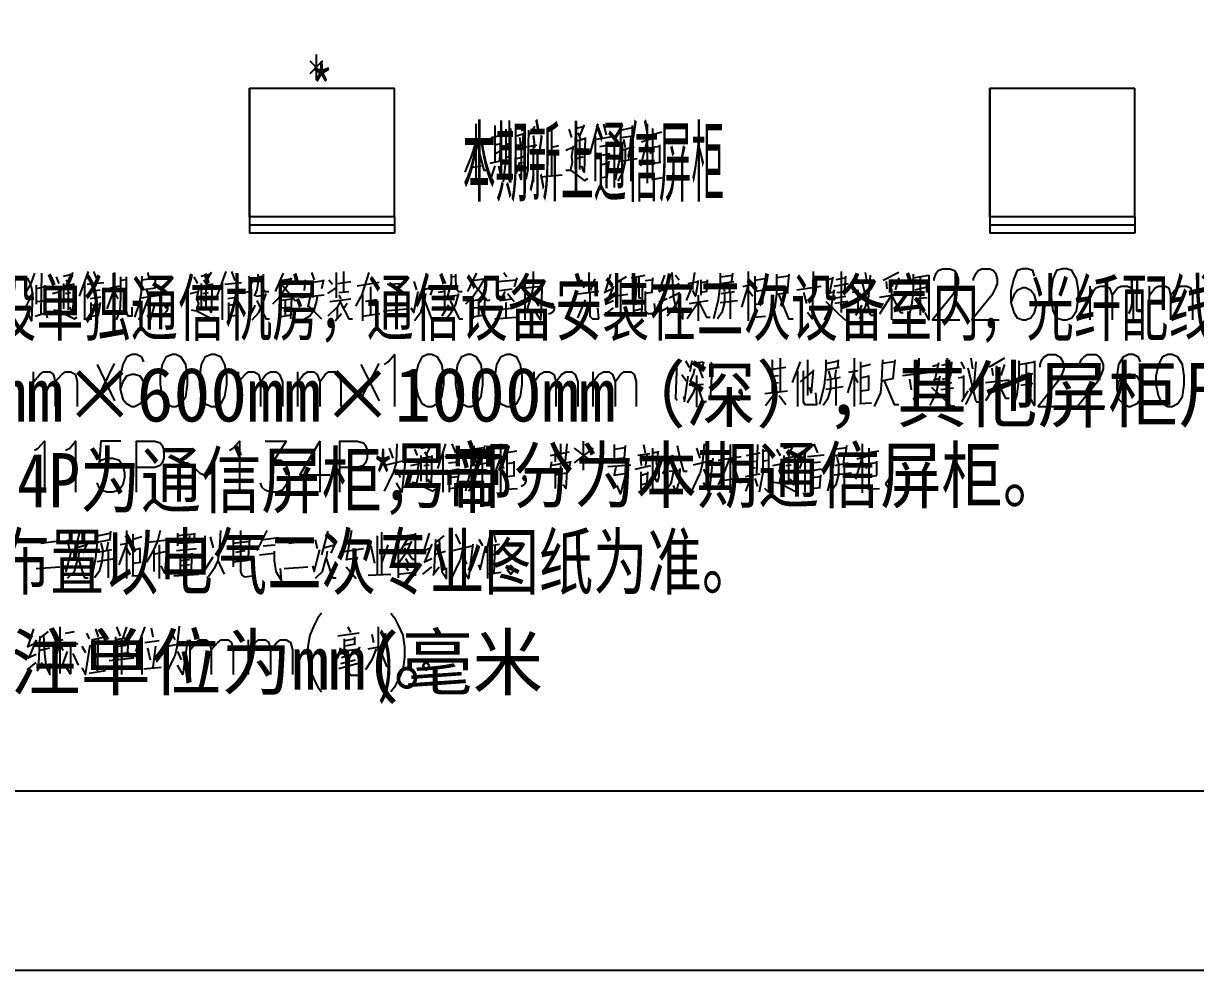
# Model space of a CAD drawing. Header units: metres. Extents: x 17 to 1264, y 17 to 859.
# Drawn here: x 161.3 to 346.4, y 16.9 to 166.5 of the extents above; entities that cross this region are included whole.
import ezdxf

# ---------------------------------------------------------------- set-up
doc = ezdxf.new("R2010")
doc.units = ezdxf.units.M
for name, color, linetype in [('LINES', 7, 'Continuous'), ('POLYLINES', 4, 'Continuous'), ('RECTS', 7, 'Continuous'), ('TEXTS', 3, 'Continuous')]:
    doc.layers.add(name, color=color, linetype=linetype)

msp = doc.modelspace()

# ---------------------------------------------------------------- linework, layer by layer
at = {"layer": 'LINES'}
for p, q in [((207.5, 161.57), (207.5, 157.54)), ((206.49, 160.56), (208.51, 158.54)), ((208.51, 160.56), (206.49, 158.54)), ((196.99, 156.24), (196.99, 133.34)), ((196.99, 135.94), (196.99, 156.24)), ((196.99, 156.24), (219.88, 156.24)), ((219.88, 135.94), (219.88, 156.24)), ((313.91, 156.24), (313.91, 133.34)), ((313.91, 135.94), (313.91, 156.24)), ((313.91, 156.24), (336.81, 156.24)), ((336.81, 135.94), (336.81, 156.24)), ((232.7, 150.62), (232.7, 141.26)), ((235.72, 150.34), (235.72, 144.72)), ((236.73, 150.62), (236.44, 144.72)), ((239.75, 150.48), (240.04, 149.47)), ((242.06, 150.19), (241.05, 148.75)), ((244.65, 150.34), (244.65, 142.42)), ((248.39, 149.9), (249.69, 150.19)), ((249.83, 150.48), (249.11, 148.75)), ((251.99, 150.62), (250.7, 145.87)), ((252.86, 150.62), (253.29, 148.9)), ((255.59, 149.62), (257.47, 150.05)), ((257.47, 148.75), (257.47, 150.34)), ((259.77, 150.62), (259.77, 141.26)), ((231.11, 147.6), (234.28, 148.18)), ((235.15, 148.46), (237.02, 148.9)), ((237.45, 149.76), (237.45, 145.15)), ((237.45, 149.33), (238.17, 149.47)), ((239.18, 148.75), (240.62, 149.18)), ((239.61, 148.46), (239.75, 147.31)), ((240.19, 148.9), (240.04, 147.02)), ((247.39, 149.76), (247.82, 148.46)), ((248.39, 148.46), (248.39, 143.57)), ((248.39, 147.89), (249.98, 148.32)), ((248.83, 149.18), (249.26, 148.18)), ((251.56, 148.75), (251.56, 141.55)), ((251.85, 148.18), (254.3, 148.61)), ((255.59, 148.46), (257.61, 148.75)), ((256.03, 148.18), (256.31, 146.88)), ((257.18, 148.46), (257.03, 146.74)), ((260.35, 148.18), (258.91, 147.74)), ((260.63, 149.9), (260.63, 141.84)), ((262.07, 149.33), (260.63, 148.9)), ((235.72, 147.31), (236.44, 147.46)), ((235.72, 145.87), (236.44, 146.3)), ((237.45, 147.31), (238.17, 147.6)), ((239.03, 146.59), (240.76, 147.02)), ((241.05, 147.02), (242.35, 147.31)), ((241.77, 147.02), (241.77, 141.41)), ((245.8, 147.17), (244.65, 146.88)), ((246.95, 146.45), (247.96, 146.88)), ((248.68, 146.59), (249.55, 146.74)), ((249.11, 148.03), (249.11, 143.42)), ((252.28, 147.02), (253.72, 147.31)), ((255.74, 146.45), (257.75, 147.02)), ((257.18, 146.74), (257.18, 141.55)), ((258.76, 144), (259.77, 147.89)), ((259.77, 147.17), (260.35, 145.87)), ((261.79, 147.02), (260.63, 146.88)), ((261.79, 144.58), (261.79, 147.31)), ((235, 144.43), (237.02, 144.86)), ((237.45, 145.15), (237.02, 141.41)), ((237.45, 145.3), (238.17, 145.58)), ((239.61, 144.58), (239.03, 142.7)), ((239.18, 145.15), (240.62, 145.58)), ((240.19, 144.58), (240.76, 143.42)), ((248.68, 145.15), (249.69, 145.44)), ((253.87, 145.87), (252.28, 145.58)), ((252.43, 144.72), (252.43, 141.55)), ((252.43, 144.14), (253.58, 144.43)), ((253.72, 144.72), (253.43, 142.27)), ((255.59, 144.72), (258.19, 145.15)), ((260.63, 144.43), (261.93, 144.58)), ((231.98, 143.71), (233.56, 144)), ((235.72, 144), (235, 141.7)), ((236.3, 144), (236.59, 142.56)), ((242.92, 142.27), (246.38, 142.56)), ((249.98, 141.7), (250.41, 141.98)), ((252.43, 142.13), (253.58, 142.27)), ((260.49, 141.84), (262.22, 142.13)), ((219.88, 135.94), (196.99, 135.94)), ((219.88, 135.94), (219.88, 133.34)), ((336.81, 135.94), (313.91, 135.94)), ((336.81, 135.94), (336.81, 133.34)), ((196.99, 134.64), (219.88, 134.64)), ((219.88, 133.34), (196.99, 133.34)), ((313.91, 134.64), (336.81, 134.64)), ((336.81, 133.34), (313.91, 133.34)), ((163, 127.01), (162.43, 125.42)), ((164.15, 127.01), (164.01, 120.67)), ((166.46, 126.43), (166.89, 125.42)), ((167.61, 126.58), (168.91, 126.86)), ((168.04, 126), (168.47, 125.28)), ((169.05, 127.15), (168.33, 125.71)), ((171.5, 127.3), (170.06, 123.41)), ((172.36, 127.3), (172.94, 125.86)), ((175.67, 119.81), (175.67, 127.15)), ((177.55, 126), (176.68, 125.86)), ((179.99, 126), (182.15, 126.29)), ((180.86, 127.15), (181.15, 126.14)), ((182.15, 126.43), (182.01, 124.7)), ((188.2, 126.43), (188.78, 125.42)), ((189.35, 126.58), (190.65, 126.86)), ((189.79, 126), (190.22, 125.28)), ((190.94, 127.15), (190.07, 125.71)), ((193.24, 127.3), (191.8, 123.41)), ((194.11, 127.3), (194.68, 125.86)), ((196.84, 126.58), (197.42, 125.42)), ((198.28, 126.86), (198.28, 125.28)), ((198.28, 126.43), (199.15, 126.58)), ((202.31, 127.01), (201.74, 125.71)), ((201.88, 125.86), (203.47, 126.14)), ((205.77, 126), (205.63, 124.27)), ((206.78, 127.15), (207.21, 126)), ((208.65, 126), (208.36, 124.56)), ((209.51, 126), (210.09, 125.28)), ((210.67, 127.15), (210.67, 123.12)), ((211.82, 127.3), (211.82, 124.13)), ((214.84, 123.84), (215.85, 127.15)), ((224.92, 127.01), (223.91, 123.41)), ((227.37, 126.58), (227.95, 125.42)), ((228.81, 126.86), (228.81, 125.28)), ((228.81, 126.43), (229.53, 126.58)), ((232.84, 127.01), (232.12, 125.71)), ((232.27, 125.86), (233.99, 126.14)), ((236.15, 126.29), (236.01, 124.56)), ((236.15, 125.71), (239.18, 126)), ((237.16, 127.15), (237.59, 126.43)), ((239.18, 126.29), (238.75, 124.85)), ((241.77, 127.3), (241.77, 124.85)), ((249.83, 124.7), (249.4, 126)), ((250.55, 127.15), (250.55, 123.98)), ((250.84, 124.27), (251.56, 126.14)), ((254.01, 126.86), (253.15, 124.13)), ((256.46, 126.43), (254.73, 125.42)), ((255.59, 126), (255.59, 119.66)), ((257.32, 126.29), (259.48, 126.72)), ((258.47, 126.43), (258.47, 123.12)), ((259.48, 125.86), (260.49, 126)), ((260.63, 126.29), (260.49, 123.98)), ((262.51, 126.72), (261.64, 124.13)), ((264.23, 126.72), (264.81, 126)), ((267.26, 127.15), (266.97, 125.42)), ((268.27, 126), (268.27, 123.55)), ((269.27, 126), (269.13, 124.13)), ((271.29, 126.43), (273.31, 126.72)), ((273.16, 125.71), (273.31, 127.01)), ((275.75, 127.3), (275.75, 119.52)), ((276.76, 126.58), (276.76, 120.1)), ((278.35, 126.14), (276.76, 125.86)), ((282.09, 126.58), (280.22, 126.29)), ((281.95, 123.98), (282.23, 126.86)), ((288.14, 126), (289.15, 126.29)), ((288.57, 123.84), (289.15, 126.43)), ((291.16, 126.29), (289.58, 126)), ((290.44, 127.3), (290.44, 120.82)), ((291.02, 124.27), (291.16, 126.58)), ((292.6, 126.72), (293.18, 125.42)), ((294.19, 127.15), (294.47, 125.57)), ((299.51, 127.15), (297.07, 125.86)), ((298.22, 126), (298.51, 124.85)), ((299.51, 126.29), (298.94, 124.42)), ((301.82, 126.29), (304.27, 126.72)), ((302.97, 120.38), (302.97, 126.29)), ((162.43, 125.42), (161.56, 123.84)), ((163.29, 125.14), (163.29, 122.11)), ((164.73, 124.85), (163.29, 124.56)), ((164.59, 122.69), (164.73, 125.14)), ((165.88, 123.84), (167.03, 124.13)), ((167.61, 125.42), (167.61, 121.39)), ((167.61, 124.99), (169.19, 125.28)), ((168.33, 125.14), (168.33, 121.25)), ((170.92, 125.71), (170.92, 119.66)), ((171.35, 125.28), (173.95, 125.57)), ((171.79, 124.13), (173.37, 124.42)), ((174.52, 121.39), (175.67, 124.56)), ((176.39, 124.99), (174.67, 124.56)), ((176.25, 122.98), (175.67, 124.13)), ((179.85, 124.42), (182.15, 124.7)), ((180.71, 124.42), (181, 123.41)), ((187.63, 123.84), (188.92, 124.13)), ((189.35, 125.42), (189.35, 121.39)), ((189.35, 124.99), (191.08, 125.28)), ((190.07, 125.14), (190.07, 121.25)), ((192.67, 125.71), (192.67, 119.66)), ((193.1, 125.28), (195.69, 125.57)), ((193.67, 124.13), (195.11, 124.42)), ((197.27, 124.13), (196.27, 123.98)), ((197.27, 120.96), (197.27, 124.56)), ((201.74, 125.71), (201.02, 124.13)), ((205.77, 125.42), (208.65, 125.86)), ((206.92, 125.14), (206.2, 121.68)), ((209.37, 123.84), (210.67, 124.7)), ((210.95, 125.42), (212.97, 125.71)), ((211.1, 123.98), (212.68, 124.13)), ((217.43, 125.57), (213.98, 124.99)), ((216.14, 120.38), (216.14, 124.85)), ((218.73, 125.28), (221.18, 125.42)), ((222.91, 125.71), (223.34, 124.42)), ((224.35, 124.42), (225.93, 124.85)), ((226.07, 125.14), (225.5, 123.55)), ((227.8, 124.13), (226.79, 123.98)), ((227.8, 120.96), (227.8, 124.56)), ((232.12, 125.71), (231.4, 124.13)), ((236.44, 124.27), (238.46, 124.56)), ((237.31, 124.13), (236.59, 122.69)), ((240.47, 125.42), (240.47, 119.66)), ((240.47, 124.7), (243.21, 124.99)), ((252.14, 124.13), (248.83, 123.7)), ((253, 123.98), (254.15, 124.56)), ((254.44, 124.99), (253.29, 122.26)), ((257.61, 125.42), (257.61, 120.53)), ((257.61, 124.99), (258.91, 125.28)), ((259.05, 125.42), (258.91, 120.38)), ((261.64, 124.13), (262.65, 124.56)), ((262.94, 125.28), (261.79, 122.4)), ((263.23, 124.56), (264.81, 125.42)), ((266.25, 125.42), (267.83, 125.71)), ((268.27, 125.57), (269.27, 125.71)), ((269.27, 124.13), (268.27, 123.98)), ((271.29, 125.42), (273.45, 125.71)), ((271.43, 123.84), (273.59, 124.13)), ((271.72, 125.28), (272.01, 124.13)), ((272.87, 125.42), (272.73, 123.98)), ((274.75, 121.68), (275.75, 124.99)), ((276.47, 125.28), (274.89, 124.85)), ((275.75, 124.42), (276.47, 123.41)), ((278.06, 124.27), (276.76, 124.13)), ((278.06, 122.26), (278.06, 124.56)), ((283.39, 124.42), (287.27, 124.99)), ((288.28, 123.84), (289.29, 124.13)), ((289.29, 124.99), (291.59, 125.42)), ((289.72, 123.98), (291.16, 124.13)), ((293.03, 124.13), (292.17, 123.98)), ((293.03, 124.42), (293.03, 120.82)), ((295.05, 120.38), (293.75, 125.71)), ((297.5, 125.71), (297.64, 124.56)), ((298.36, 124.56), (298.36, 119.66)), ((302.11, 124.42), (303.98, 124.85)), ((329.75, 119.66), (329.75, 124.99)), ((339.11, 119.66), (339.11, 124.99)), ((163.43, 122.54), (164.73, 122.69)), ((167.9, 123.84), (168.76, 123.98)), ((167.9, 122.69), (168.91, 122.98)), ((173.51, 123.26), (171.79, 122.98)), ((171.93, 122.4), (171.93, 119.66)), ((173.37, 122.4), (173.08, 120.38)), ((179.85, 123.12), (182.73, 123.55)), ((189.64, 123.84), (190.51, 123.98)), ((189.64, 122.69), (190.65, 122.98)), ((195.26, 123.26), (193.53, 122.98)), ((193.67, 122.4), (193.67, 119.66)), ((195.11, 122.4), (194.97, 120.38)), ((197.99, 123.41), (199.43, 123.55)), ((199.58, 123.84), (198.86, 121.82)), ((201.74, 123.12), (201.74, 119.81)), ((201.74, 122.69), (203.61, 122.98)), ((202.6, 122.83), (202.6, 120.38)), ((203.61, 123.12), (203.47, 119.81)), ((208.79, 123.55), (205.05, 123.12)), ((209.66, 122.54), (212.97, 122.98)), ((211.1, 123.55), (211.39, 122.98)), ((212.39, 122.26), (211.82, 121.39)), ((214.84, 123.84), (213.69, 121.82)), ((214.84, 123.7), (214.84, 119.52)), ((217.15, 122.83), (215.27, 122.54)), ((224.06, 120.82), (224.63, 122.83)), ((224.78, 123.84), (224.63, 122.83)), ((224.63, 122.69), (225.79, 119.66)), ((228.52, 123.41), (229.82, 123.55)), ((229.96, 123.84), (229.39, 121.82)), ((232.27, 123.12), (232.27, 119.81)), ((232.27, 122.69), (233.99, 122.98)), ((233.13, 122.83), (233.13, 120.38)), ((234.14, 123.12), (233.99, 119.81)), ((236.44, 122.69), (238.46, 122.98)), ((237.45, 122.4), (237.45, 119.95)), ((237.74, 123.84), (238.75, 122.54)), ((241.63, 123.55), (242.63, 121.82)), ((248.83, 119.95), (250.05, 122.83)), ((253.15, 122.11), (254.44, 122.69)), ((254.44, 123.41), (256.75, 123.7)), ((257.9, 122.11), (258.47, 122.26)), ((258.47, 123.12), (258.76, 123.12)), ((260.63, 123.98), (259.48, 123.84)), ((262.94, 122.98), (261.64, 122.4)), ((263.23, 123.12), (264.95, 123.98)), ((267.83, 122.4), (266.11, 119.81)), ((266.39, 122.26), (269.42, 122.69)), ((267.83, 123.55), (267.83, 119.52)), ((271.29, 122.4), (274.03, 122.69)), ((272.87, 123.98), (272.87, 119.81)), ((276.76, 122.11), (278.06, 122.26)), ((280.22, 123.7), (282.09, 123.98)), ((284.97, 122.26), (284.54, 123.98)), ((287.99, 122.54), (291.02, 119.66)), ((291.45, 122.54), (289.43, 122.26)), ((289.58, 123.12), (291.16, 123.41)), ((296.49, 123.26), (300.23, 123.84)), ((298.36, 123.55), (296.49, 120.53)), ((303.98, 123.12), (302.11, 122.98)), ((163.15, 120.24), (164.87, 120.82)), ((164.73, 121.68), (165.02, 119.95)), ((171.93, 121.97), (173.23, 122.11)), ((171.93, 120.24), (173.23, 120.38)), ((183.88, 121.97), (183.74, 121.97)), ((183.88, 121.97), (183.88, 122.11)), ((183.88, 121.97), (183.88, 121.68)), ((193.67, 121.97), (194.97, 122.11)), ((193.67, 120.24), (194.97, 120.38)), ((197.85, 121.97), (196.99, 120.24)), ((203.47, 120.38), (201.74, 120.1)), ((202.03, 121.54), (203.32, 121.68)), ((206.2, 121.97), (208.36, 119.81)), ((210.52, 119.52), (211.53, 120.67)), ((210.81, 121.68), (210.81, 119.81)), ((214.84, 120.24), (217.58, 120.67)), ((218.15, 121.1), (221.9, 121.39)), ((224.06, 120.82), (223.05, 119.52)), ((228.38, 121.97), (227.37, 120.24)), ((233.99, 120.38), (232.27, 120.1)), ((232.41, 121.54), (233.71, 121.68)), ((236.3, 121.25), (238.6, 121.54)), ((244.79, 121.97), (244.65, 121.97)), ((244.79, 121.97), (244.79, 122.11)), ((244.79, 121.97), (244.79, 121.68)), ((252.14, 119.81), (251.99, 121.54)), ((253, 120.38), (254.44, 121.54)), ((257.61, 121.1), (258.76, 121.39)), ((261.64, 120.82), (263.08, 121.68)), ((292.75, 120.38), (293.75, 121.97)), ((294.33, 121.97), (293.32, 119.81)), ((295.05, 120.38), (295.91, 120.38)), ((169.34, 119.81), (169.77, 120.1)), ((191.08, 119.81), (191.51, 120.1)), ((225.79, 119.66), (226.22, 119.66)), ((235.72, 119.81), (239.03, 120.1)), ((276.62, 120.1), (278.49, 120.24)), ((291.02, 119.66), (291.59, 119.81)), ((265.82, 113.18), (266.39, 112.18)), ((266.83, 113.18), (266.54, 111.46)), ((266.68, 112.75), (268.55, 113.04)), ((268.7, 113.04), (268.41, 111.74)), ((279.5, 113.33), (279.5, 108.14)), ((280.79, 113.62), (280.79, 108.43)), ((283.96, 113.04), (282.67, 109.73)), ((285.11, 113.33), (285.11, 107.71)), ((287.99, 112.75), (290.01, 113.18)), ((289.87, 112.18), (290.01, 113.33)), ((292.46, 113.62), (292.46, 105.98)), ((293.47, 113.04), (293.47, 106.42)), ((298.79, 113.04), (296.92, 112.75)), ((298.65, 110.45), (298.94, 113.33)), ((307.15, 113.62), (307.15, 107.28)), ((307.72, 110.74), (307.87, 113.04)), ((309.31, 113.04), (309.88, 111.89)), ((310.89, 113.62), (311.18, 111.89)), ((316.22, 113.62), (313.77, 112.18)), ((318.52, 112.61), (320.97, 113.04)), ((162.86, 105.98), (162.86, 111.46)), ((172.94, 107.14), (175.67, 112.75)), ((172.94, 112.61), (175.67, 106.85)), ((195.26, 105.98), (195.26, 111.46)), ((204.62, 105.98), (204.62, 111.46)), ((214.55, 107.14), (217.43, 112.75)), ((214.55, 112.61), (217.43, 106.85)), ((241.91, 105.98), (241.91, 111.46)), ((251.27, 105.98), (251.27, 111.46)), ((267.98, 111.89), (268.55, 110.45)), ((278.78, 111.74), (281.66, 112.18)), ((283.53, 111.6), (283.53, 105.98)), ((285.83, 111.46), (283.96, 109.87)), ((287.99, 111.74), (290.15, 112.18)), ((288.43, 111.6), (288.71, 110.45)), ((289.58, 111.74), (289.43, 110.45)), ((291.45, 108.14), (292.46, 111.31)), ((293.03, 111.6), (291.59, 111.31)), ((295.05, 112.61), (293.47, 112.18)), ((300.09, 110.88), (303.98, 111.31)), ((304.84, 112.32), (305.85, 112.61)), ((305.27, 110.3), (305.85, 112.9)), ((305.99, 111.46), (308.3, 111.74)), ((307.72, 112.75), (306.28, 112.46)), ((311.75, 106.7), (310.46, 112.03)), ((314.2, 112.03), (314.35, 110.88)), ((314.92, 112.46), (315.21, 111.17)), ((316.22, 112.61), (315.64, 110.88)), ((318.81, 110.88), (320.68, 111.17)), ((319.67, 106.7), (319.67, 112.75)), ((265.24, 111.02), (265.96, 110.02)), ((265.67, 106.7), (266.25, 110.74)), ((268.7, 109.44), (266.39, 109.3)), ((267.55, 110.88), (267.55, 105.84)), ((267.69, 109.3), (268.55, 106.7)), ((279.5, 110.74), (280.51, 110.88)), ((279.5, 109.58), (280.51, 109.73)), ((288.14, 110.16), (290.3, 110.59)), ((289.58, 110.45), (289.58, 106.13)), ((292.46, 110.74), (293.03, 109.73)), ((294.76, 110.74), (293.47, 110.45)), ((294.76, 108.58), (294.76, 110.88)), ((296.78, 110.02), (298.79, 110.45)), ((301.53, 108.58), (301.24, 110.3)), ((304.99, 110.16), (305.99, 110.45)), ((306.28, 109.44), (307.87, 109.73)), ((306.43, 110.3), (307.72, 110.59)), ((309.74, 110.59), (308.87, 110.45)), ((309.74, 110.88), (309.74, 107.28)), ((313.19, 109.73), (316.94, 110.16)), ((315.07, 109.87), (313.19, 106.85)), ((315.07, 110.88), (315.07, 106.13)), ((320.68, 109.58), (318.81, 109.3)), ((265.53, 107.57), (265.67, 106.99)), ((274.46, 108.29), (274.46, 108.43)), ((274.46, 108.29), (274.46, 108.14)), ((274.6, 108.29), (274.46, 108.29)), ((278.35, 108), (281.95, 108.43)), ((278.49, 106.13), (279.79, 107.86)), ((280.65, 107.71), (281.66, 106.27)), ((287.99, 108.72), (290.73, 109.15)), ((293.47, 108.43), (294.76, 108.58)), ((304.7, 109.01), (307.72, 106.13)), ((308.15, 108.86), (306.14, 108.58)), ((309.45, 106.7), (310.46, 108.43)), ((311.03, 108.29), (310.03, 106.27)), ((269.13, 106.7), (268.55, 106.7)), ((293.32, 106.42), (295.19, 106.56)), ((307.72, 105.98), (308.3, 106.13)), ((311.75, 106.7), (312.62, 106.7)), ((208.07, 100.51), (208.07, 92.45)), ((220.17, 97.2), (220.31, 100.08)), ((227.95, 100.08), (226.65, 96.19)), ((228.95, 100.08), (229.53, 98.64)), ((236.59, 100.08), (236.59, 92.3)), ((246.09, 100.08), (246.09, 97.2)), ((247.1, 100.08), (246.81, 97.34)), ((249.69, 100.51), (249.69, 95.9)), ((268.55, 97.2), (268.84, 100.08)), ((285.26, 100.08), (283.82, 96.19)), ((286.12, 100.08), (286.7, 98.64)), ((293.75, 100.08), (293.75, 92.3)), ((219.02, 99.36), (219.59, 97.78)), ((223.05, 99.22), (223.48, 98.21)), ((224.06, 99.36), (225.5, 99.65)), ((224.06, 98.21), (224.06, 94.18)), ((224.63, 98.78), (225.07, 98.06)), ((225.64, 99.94), (224.92, 98.5)), ((227.51, 98.5), (227.51, 92.45)), ((227.8, 98.06), (230.54, 98.35)), ((232.12, 99.22), (233.99, 99.5)), ((232.12, 98.21), (234.14, 98.5)), ((233.71, 98.21), (233.56, 96.77)), ((233.99, 98.5), (234.14, 99.79)), ((237.59, 99.36), (237.59, 92.88)), ((239.18, 98.93), (237.59, 98.64)), ((244.51, 98.21), (247.53, 98.78)), ((245.23, 99.79), (245.23, 97.2)), ((248.25, 99.36), (251.27, 97.06)), ((251.27, 99.36), (248.25, 97.06)), ((254.59, 99.94), (254.59, 97.2)), ((254.59, 99.22), (256.31, 99.5)), ((256.31, 99.79), (256.17, 97.78)), ((260.2, 98.5), (258.33, 98.21)), ((259.19, 99.94), (259.48, 98.64)), ((259.77, 98.5), (259.48, 96.34)), ((260.63, 99.36), (260.63, 92.45)), ((260.63, 98.64), (261.5, 98.78)), ((261.5, 98.93), (261.21, 97.06)), ((264.52, 99.79), (264.95, 97.78)), ((267.55, 99.36), (268.12, 97.78)), ((272.87, 99.94), (272.87, 92.3)), ((275.47, 98.21), (277.63, 98.64)), ((276.04, 99.79), (276.04, 95.18)), ((277.19, 99.94), (277.05, 95.18)), ((278.06, 99.22), (278.06, 95.47)), ((278.06, 98.93), (278.92, 99.07)), ((280.22, 99.22), (280.79, 98.21)), ((281.37, 99.36), (282.67, 99.65)), ((281.37, 98.21), (281.37, 94.18)), ((281.8, 98.78), (282.23, 98.06)), ((282.95, 99.94), (282.09, 98.5)), ((284.68, 98.5), (284.68, 92.45)), ((285.11, 98.06), (287.71, 98.35)), ((289.29, 99.22), (291.31, 99.5)), ((289.29, 98.21), (291.45, 98.5)), ((290.87, 98.21), (290.73, 96.77)), ((291.16, 98.5), (291.31, 99.79)), ((294.76, 99.36), (294.76, 92.88)), ((296.35, 98.93), (294.76, 98.64)), ((218.59, 96.77), (221.61, 97.49)), ((220.17, 97.2), (219.59, 95.33)), ((222.47, 96.62), (223.63, 96.91)), ((224.06, 97.78), (225.79, 98.06)), ((224.49, 96.62), (225.35, 96.77)), ((224.92, 97.92), (224.92, 94.03)), ((228.38, 97.06), (229.96, 97.2)), ((232.27, 96.62), (234.43, 97.06)), ((232.55, 98.06), (232.84, 96.91)), ((233.71, 96.77), (233.71, 92.59)), ((235.43, 94.46), (236.59, 97.78)), ((237.16, 98.06), (235.72, 97.63)), ((236.59, 97.2), (237.16, 96.19)), ((238.75, 97.06), (237.59, 96.91)), ((238.75, 95.04), (238.75, 97.34)), ((244.65, 97.2), (244.36, 95.47)), ((244.51, 96.62), (247.67, 97.2)), ((246.09, 96.62), (246.09, 92.16)), ((247.67, 97.34), (247.39, 96.19)), ((253.58, 96.48), (257.18, 96.77)), ((256.31, 97.78), (254.59, 97.63)), ((254.87, 96.62), (254.59, 95.18)), ((257.9, 96.05), (260.35, 96.62)), ((258.91, 96.62), (258.76, 97.78)), ((267.11, 96.77), (270.14, 97.49)), ((268.55, 97.2), (268.12, 95.33)), ((271, 97.49), (274.6, 98.06)), ((276.04, 97.2), (276.91, 97.34)), ((276.04, 96.19), (276.91, 96.34)), ((278.06, 97.34), (278.78, 97.49)), ((279.64, 96.62), (280.94, 96.91)), ((281.37, 97.78), (283.1, 98.06)), ((281.66, 96.62), (282.52, 96.77)), ((282.09, 97.92), (282.09, 94.03)), ((285.69, 97.06), (287.13, 97.2)), ((289.43, 96.62), (291.59, 97.06)), ((289.72, 98.06), (290.01, 96.91)), ((290.87, 96.77), (290.87, 92.59)), ((292.75, 94.46), (293.75, 97.78)), ((294.47, 98.06), (292.89, 97.63)), ((293.75, 97.2), (294.47, 96.19)), ((296.06, 97.06), (294.76, 96.91)), ((296.06, 95.04), (296.06, 97.34)), ((218.3, 92.59), (219.59, 95.33)), ((220.17, 96.05), (220.75, 94.75)), ((224.49, 95.47), (225.5, 95.76)), ((230.11, 96.05), (228.38, 95.76)), ((228.52, 95.18), (228.52, 92.45)), ((228.52, 94.75), (229.82, 94.9)), ((229.96, 95.18), (229.67, 93.17)), ((231.98, 95.18), (234.86, 95.47)), ((237.59, 94.9), (238.89, 95.04)), ((240.33, 94.75), (240.33, 94.9)), ((240.33, 94.75), (240.33, 94.46)), ((240.47, 94.75), (240.33, 94.75)), ((245.23, 95.9), (245.23, 93.02)), ((245.23, 95.18), (247.1, 95.47)), ((256.31, 95.33), (254.44, 95.04)), ((258.76, 95.62), (258.76, 92.88)), ((259.77, 95.33), (258.76, 95.04)), ((259.77, 93.89), (259.91, 95.62)), ((261.35, 94.03), (260.92, 94.9)), ((263.23, 95.76), (264.95, 95.9)), ((264.95, 96.19), (264.81, 93.74)), ((266.83, 92.59), (268.12, 95.33)), ((268.7, 96.05), (269.27, 94.75)), ((272.01, 94.32), (273.74, 94.61)), ((275.32, 94.9), (277.63, 95.33)), ((276.04, 94.46), (275.32, 92.59)), ((276.76, 94.61), (277.19, 93.31)), ((278.06, 95.47), (277.48, 92.45)), ((278.06, 95.62), (278.78, 95.76)), ((281.66, 95.47), (282.67, 95.76)), ((287.27, 96.05), (285.55, 95.76)), ((285.69, 95.18), (285.69, 92.45)), ((285.69, 94.75), (287.13, 94.9)), ((287.13, 95.18), (286.99, 93.17)), ((289.29, 95.18), (292.03, 95.47)), ((294.76, 94.9), (296.06, 95.04)), ((225.93, 92.59), (226.36, 92.88)), ((228.52, 93.02), (229.82, 93.17)), ((237.45, 92.88), (239.32, 93.02)), ((258.76, 93.6), (259.91, 93.89)), ((283.1, 92.59), (283.53, 92.88)), ((285.69, 93.02), (287.13, 93.17)), ((294.62, 92.88), (296.49, 93.02)), ((170.2, 86.26), (169.19, 82.51)), ((172.94, 85.54), (174.95, 85.97)), ((174.95, 84.96), (175.1, 86.26)), ((177.55, 86.4), (177.55, 78.77)), ((178.55, 85.82), (178.55, 79.2)), ((179.99, 85.39), (178.55, 84.96)), ((185.61, 85.97), (185.61, 83.95)), ((188.35, 85.82), (185.61, 85.54)), ((186.62, 85.39), (186.62, 84.53)), ((187.48, 85.54), (187.34, 84.53)), ((188.2, 84.53), (188.35, 85.97)), ((189.93, 85.54), (189.93, 80.21)), ((190.79, 85.39), (191.23, 83.66)), ((199.72, 86.4), (198.14, 83.23)), ((199.15, 84.96), (201.59, 85.25)), ((209.37, 86.26), (208.36, 82.51)), ((213.11, 86.4), (212.25, 81.65)), ((217.15, 85.54), (217.15, 79.49)), ((217.87, 79.49), (217.87, 86.11)), ((220.46, 86.11), (220.46, 78.91)), ((220.46, 85.97), (220.46, 79.34)), ((223.19, 85.68), (220.46, 85.39)), ((223.19, 79.34), (223.19, 85.97)), ((225.35, 85.97), (224.49, 83.23)), ((229.53, 85.82), (230.25, 84.24)), ((230.68, 83.52), (230.97, 86.4)), ((235.15, 86.4), (234.28, 82.8)), ((235.58, 85.82), (235.87, 84.53)), ((164.01, 84.38), (166.46, 84.67)), ((168.19, 84.96), (168.47, 83.52)), ((169.48, 83.66), (171.21, 84.1)), ((171.35, 84.38), (170.63, 82.8)), ((172.94, 84.53), (175.1, 84.96)), ((173.08, 82.94), (175.24, 83.38)), ((173.51, 84.38), (173.8, 83.23)), ((174.67, 84.53), (174.38, 83.23)), ((176.39, 80.93), (177.55, 84.1)), ((178.12, 84.38), (176.54, 84.1)), ((177.55, 83.52), (178.12, 82.51)), ((179.71, 83.52), (178.55, 83.23)), ((179.71, 81.36), (179.71, 83.66)), ((180.86, 84.53), (184.46, 84.96)), ((182.73, 84.1), (182.73, 78.77)), ((185.47, 83.23), (188.63, 83.52)), ((185.61, 84.38), (188.35, 84.53)), ((187.05, 84.1), (186.91, 82.51)), ((194.39, 85.1), (194.39, 80.64)), ((194.39, 84.38), (196.99, 84.67)), ((196.99, 84.96), (196.7, 81.65)), ((199.15, 83.95), (201.02, 84.1)), ((203.18, 84.38), (205.63, 84.67)), ((207.35, 84.96), (207.64, 83.52)), ((208.65, 83.66), (210.38, 84.1)), ((210.52, 84.38), (209.8, 82.8)), ((211.24, 82.94), (214.99, 83.52)), ((211.82, 84.38), (214.27, 84.67)), ((216.14, 83.95), (216.71, 81.22)), ((217.87, 81.22), (218.87, 84.1)), ((221.9, 84.96), (220.75, 83.09)), ((221.47, 84.1), (222.33, 84.38)), ((224.35, 83.09), (225.5, 83.66)), ((225.79, 84.24), (224.63, 81.36)), ((226.36, 84.96), (226.07, 79.49)), ((229.1, 83.23), (232.12, 83.95)), ((230.68, 83.52), (230.25, 81.65)), ((233.85, 83.95), (233.27, 84.96)), ((234.57, 84.1), (234.57, 78.77)), ((234.71, 83.95), (236.44, 84.24)), ((235.72, 84.1), (235.58, 79.49)), ((169.34, 79.92), (169.91, 82.08)), ((170.06, 83.09), (169.91, 82.08)), ((169.91, 81.94), (170.92, 78.91)), ((172.94, 81.5), (175.67, 81.94)), ((174.67, 83.23), (174.67, 78.91)), ((181.87, 83.23), (181.87, 79.92)), ((181.87, 82.66), (183.88, 83.09)), ((187.91, 82.66), (186.04, 82.37)), ((186.04, 82.66), (186.04, 79.2)), ((186.04, 81.65), (187.48, 81.79)), ((187.77, 79.49), (187.91, 82.8)), ((189.79, 79.92), (191.23, 82.22)), ((196.84, 81.65), (194.39, 81.36)), ((194.83, 82.94), (196.27, 83.23)), ((198.57, 82.51), (200.87, 82.8)), ((208.51, 79.92), (209.08, 82.08)), ((209.23, 83.09), (209.08, 82.08)), ((209.08, 81.94), (210.09, 78.91)), ((212.25, 81.79), (213.83, 82.08)), ((213.98, 82.22), (213.11, 79.49)), ((220.6, 81.36), (221.47, 82.51)), ((221.61, 81.94), (222.04, 81.22)), ((224.49, 81.36), (225.79, 81.94)), ((226.22, 82.66), (227.95, 83.09)), ((228.95, 78.91), (230.25, 81.65)), ((230.68, 82.51), (231.26, 81.07)), ((235.15, 82.51), (236.44, 82.8)), ((163.29, 80.35), (167.03, 80.64)), ((169.34, 79.92), (168.19, 78.77)), ((178.55, 81.22), (179.85, 81.36)), ((187.48, 80.93), (186.04, 80.78)), ((186.04, 80.06), (187.48, 80.21)), ((202.46, 80.35), (206.2, 80.64)), ((208.51, 79.92), (207.35, 78.77)), ((212.25, 80.64), (213.83, 78.77)), ((220.46, 79.49), (223.05, 79.78)), ((221.47, 80.93), (222.04, 80.06)), ((224.35, 79.49), (225.79, 80.64)), ((225.93, 79.34), (226.94, 80.64)), ((234.57, 79.49), (236.73, 79.78)), ((235.15, 81.07), (236.3, 81.22)), ((170.92, 78.91), (171.5, 78.91)), ((178.41, 79.2), (180.14, 79.34)), ((185.03, 79.2), (188.92, 79.49)), ((210.09, 78.91), (210.67, 78.91)), ((215.71, 79.34), (219.31, 79.49)), ((162.86, 70.85), (161.99, 68.11)), ((167.03, 71.14), (167.03, 63.79)), ((167.9, 70.13), (169.34, 70.42)), ((172.65, 70.85), (173.08, 69.55)), ((175.96, 71.14), (176.54, 69.7)), ((177.55, 71.14), (176.97, 69.41)), ((180.43, 71.14), (178.99, 67.25)), ((181.43, 70.99), (181.72, 69.55)), ((184.46, 70.56), (185.18, 69.12)), ((185.61, 68.4), (185.9, 71.28)), ((212.97, 70.27), (212.54, 71.14)), ((217.29, 71.14), (217.29, 63.65)), ((161.85, 67.97), (163, 68.54)), ((163.29, 69.12), (162.14, 66.24)), ((163.87, 69.7), (163.58, 64.37)), ((167.47, 69.12), (166.17, 68.83)), ((167.03, 68.54), (166.17, 65.95)), ((167.03, 68.54), (167.47, 67.39)), ((167.61, 68.11), (169.91, 68.54)), ((171.21, 70.13), (171.64, 69.26)), ((172.07, 69.12), (174.09, 69.55)), ((173.08, 69.26), (172.94, 64.22)), ((175.82, 69.55), (175.82, 66.67)), ((177.83, 69.41), (175.82, 69.12)), ((176.83, 63.65), (176.83, 69.26)), ((177.83, 69.55), (177.69, 67.1)), ((179.99, 69.55), (179.99, 63.65)), ((180.43, 68.69), (182.73, 68.98)), ((184.03, 68.11), (187.05, 68.69)), ((187.63, 63.65), (187.63, 69.12)), ((196.84, 63.65), (196.84, 69.12)), ((214.27, 70.13), (210.95, 69.7)), ((211.96, 68.98), (213.55, 69.26)), ((211.96, 67.68), (211.96, 69.26)), ((213.55, 69.55), (213.55, 68.4)), ((216.28, 69.98), (216.57, 68.69)), ((218.44, 70.13), (217.72, 68.11)), ((161.99, 66.24), (163.29, 66.82)), ((163.72, 67.39), (165.45, 67.82)), ((168.19, 67.25), (167.32, 64.94)), ((168.76, 63.79), (168.76, 68.4)), ((169.05, 66.96), (169.91, 65.09)), ((170.49, 68.11), (171.07, 67.1)), ((172.22, 66.38), (173.8, 66.67)), ((175.82, 66.82), (177.98, 67.1)), ((176.11, 68.11), (177.55, 68.26)), ((180.86, 67.82), (181.29, 65.95)), ((182.15, 68.11), (181.72, 64.8)), ((185.61, 68.4), (185.18, 66.53)), ((185.61, 67.25), (186.19, 65.95)), ((210.95, 66.24), (211.39, 67.82)), ((211.24, 67.25), (214.27, 67.68)), ((213.55, 66.96), (211.53, 66.24)), ((213.69, 68.4), (211.96, 68.11)), ((212.68, 63.94), (212.68, 66.67)), ((213.98, 66.82), (214.41, 67.97)), ((215.71, 67.68), (218.87, 68.26)), ((161.85, 64.37), (163.29, 65.52)), ((163.43, 64.22), (164.3, 65.52)), ((168.76, 63.65), (168.04, 64.8)), ((174.81, 65.81), (178.7, 66.24)), ((180.28, 64.51), (183.02, 64.8)), ((183.88, 63.79), (185.18, 66.53)), ((214.12, 65.38), (211.1, 64.51)), ((211.39, 65.38), (213.69, 65.95)), ((174.23, 64.22), (171.64, 63.79)), ((87.76, 45.22), (1179.14, 45.22))]:
    msp.add_line(p, q, dxfattribs=at)
at = {"layer": 'POLYLINES'}
for points in [[(255.59, 150.34), (255.59, 148.46), (255.45, 145.3), (254.73, 141.7)], [(238.17, 149.9), (238.17, 141.41), (237.74, 142.27)], [(241.05, 149.62), (240.91, 144.72), (240.91, 143.42), (240.62, 141.84)], [(249.98, 148.46), (249.83, 142.99), (249.4, 144)], [(232.7, 147.74), (231.98, 145.44), (230.97, 142.99)], [(232.84, 147.74), (233.99, 143.28), (234.57, 143.28)], [(239.9, 146.74), (239.9, 141.84), (239.61, 142.7)], [(248.11, 147.17), (247.82, 145.44), (247.96, 144.58), (247.67, 143.28)], [(256.31, 146.59), (256.31, 144.72), (255.88, 142.85), (255.16, 141.55)], [(246.95, 143.28), (247.67, 143.28), (249.98, 141.55)], [(305.13, 125.86), (305.13, 126.14), (305.42, 127.01), (305.71, 127.44), (306.43, 127.73), (307.58, 127.73), (308.3, 127.44), (308.59, 127.01), (308.87, 126.14), (308.87, 125.42), (308.59, 124.7), (308.01, 123.55), (304.84, 119.66), (309.16, 119.66)], [(311.32, 125.86), (311.32, 126.14), (311.75, 127.01), (312.04, 127.44), (312.62, 127.73), (313.91, 127.73), (314.49, 127.44), (314.78, 127.01), (315.07, 126.14), (315.07, 125.42), (314.78, 124.7), (314.2, 123.55), (311.03, 119.66), (315.35, 119.66)], [(320.97, 126.58), (320.68, 127.44), (319.82, 127.73), (319.1, 127.73), (318.23, 127.44), (317.66, 126.14), (317.23, 124.27), (317.23, 122.4), (317.66, 120.82), (318.23, 119.95), (319.1, 119.66), (319.53, 119.66), (320.39, 119.95), (320.97, 120.82), (321.26, 121.97), (321.26, 122.4), (320.97, 123.55), (320.39, 124.27), (319.53, 124.7), (319.1, 124.7), (318.23, 124.27), (317.66, 123.55), (317.23, 122.4)], [(325.43, 127.73), (324.43, 127.44), (323.85, 126.14), (323.56, 124.27), (323.56, 123.12), (323.85, 121.1), (324.43, 119.95), (325.43, 119.66), (326.01, 119.66), (326.87, 119.95), (327.59, 121.1), (327.88, 123.12), (327.88, 124.27), (327.59, 126.14), (326.87, 127.44), (326.01, 127.73), (325.43, 127.73)], [(161.85, 126.29), (162.43, 125.14), (162.71, 123.84)], [(175.96, 119.66), (176.54, 121.1), (176.68, 123.12), (176.68, 126.43)], [(178.41, 121.68), (178.41, 120.24), (177.83, 120.24), (177.55, 120.96), (177.55, 126.43)], [(179.99, 126.58), (179.85, 123.98), (179.56, 122.26), (178.84, 120.1)], [(199.15, 126.86), (199.15, 125.71), (199.15, 124.56), (199.43, 124.13), (200.01, 124.13)], [(203.61, 126.29), (202.6, 124.56), (201.59, 123.12), (200.59, 122.11)], [(229.53, 126.86), (229.53, 125.71), (229.67, 124.56), (229.96, 124.13), (230.54, 124.13)], [(234.14, 126.29), (233.13, 124.56), (232.12, 123.12), (231.11, 122.11)], [(258.04, 126.29), (258.04, 124.27), (257.9, 122.69)], [(263.66, 127.15), (263.95, 123.12), (264.38, 121.39)], [(271.29, 127.01), (271.29, 125.42), (271, 122.83), (270.28, 119.81)], [(280.22, 126.86), (280.22, 123.7), (279.93, 121.68), (278.92, 119.52)], [(285.98, 127.3), (285.83, 119.81), (285.11, 120.82)], [(294.33, 121.97), (294.76, 123.41), (295.05, 126.72)], [(301.1, 120.24), (301.53, 121.54), (301.82, 123.98), (301.82, 126.86)], [(304.27, 126.72), (304.27, 119.66), (303.69, 120.82)], [(167.18, 124.42), (166.89, 122.98), (167.03, 122.26), (166.75, 121.1)], [(169.19, 125.42), (169.05, 120.82), (168.62, 121.68)], [(188.92, 124.42), (188.63, 122.98), (188.92, 122.26), (188.63, 121.1)], [(191.08, 125.42), (190.94, 120.82), (190.36, 121.68)], [(198.28, 125.42), (198.14, 124.42), (197.71, 123.41)], [(202.03, 125.28), (204.19, 122.69), (204.62, 122.83)], [(222.47, 121.54), (222.91, 120.82), (223.63, 124.13)], [(228.81, 125.42), (228.52, 124.42), (228.23, 123.41)], [(232.41, 125.28), (234.57, 122.69), (235, 122.83)], [(241.77, 124.85), (241.48, 123.41), (240.76, 121.25)], [(243.21, 125.42), (242.92, 119.66), (242.2, 120.82)], [(259.48, 124.13), (259.48, 121.1), (259.91, 120.67)], [(266.97, 125.42), (266.54, 124.13), (265.96, 122.69)], [(267.83, 125.86), (267.4, 123.41), (266.97, 124.27)], [(289.29, 124.42), (288.86, 121.82), (287.71, 119.66)], [(329.75, 123.55), (330.62, 124.7), (331.34, 124.99), (332.2, 124.99), (332.78, 124.7), (333.21, 123.55), (333.21, 119.66)], [(333.21, 123.55), (334.07, 124.7), (334.65, 124.99), (335.66, 124.99), (336.23, 124.7), (336.52, 123.55), (336.52, 119.66)], [(339.11, 123.55), (339.98, 124.7), (340.55, 124.99), (341.56, 124.99), (342.14, 124.7), (342.43, 123.55), (342.43, 119.66)], [(342.43, 123.55), (343.43, 124.7), (344.01, 124.99), (345.02, 124.99), (345.59, 124.7), (345.88, 123.55), (345.88, 119.66)], [(162.71, 123.98), (162.14, 122.69), (161.56, 121.54)], [(162.71, 123.84), (162.57, 119.52), (161.99, 120.82)], [(181, 123.12), (180.57, 121.97), (182.01, 122.11)], [(182.01, 122.26), (181.29, 119.66), (180.86, 120.38)], [(184.09, 121.9), (183.82, 122.24), (183.55, 121.9)], [(198.14, 122.69), (199.58, 119.81), (200.15, 119.81)], [(207.64, 123.41), (207.5, 122.4), (207.07, 121.1)], [(211.39, 122.69), (210.81, 121.68), (209.37, 120.24)], [(211.24, 122.54), (212.68, 119.81), (213.26, 119.81)], [(228.67, 122.69), (230.11, 119.81), (230.68, 119.81)], [(245.04, 121.9), (244.77, 122.24), (244.5, 121.9)], [(250.7, 123.98), (250.7, 120.24), (251.13, 119.81), (252.14, 119.81)], [(259.91, 120.67), (261.07, 120.67), (260.92, 122.26)], [(264.81, 123.12), (264.23, 121.97), (262.94, 120.24)], [(267.98, 122.4), (269.13, 120.1), (269.71, 120.1)], [(272.01, 123.84), (272.01, 122.4), (271.58, 120.82), (270.86, 119.81)], [(280.51, 123.7), (282.09, 119.81), (282.81, 119.81)], [(298.36, 123.55), (299.8, 120.82), (300.23, 120.82)], [(166.03, 121.25), (166.75, 121.1), (169.34, 119.81)], [(180.57, 121.97), (179.99, 120.38), (179.42, 119.66)], [(184.03, 121.82), (184.03, 121.39), (183.88, 120.96), (183.59, 120.67), (183.31, 120.53)], [(183.55, 121.9), (183.82, 121.56), (184.09, 121.9)], [(184.02, 121.9), (183.82, 122.16), (183.61, 121.9)], [(183.61, 121.9), (183.82, 121.65), (184.02, 121.9)], [(187.77, 121.25), (188.63, 121.1), (191.08, 119.81)], [(197.42, 119.66), (198.43, 120.82), (198.86, 121.82)], [(207.07, 121.1), (206.49, 120.24), (205.19, 119.52)], [(227.95, 119.66), (228.81, 120.82), (229.39, 121.82)], [(245.08, 121.82), (245.08, 121.39), (244.94, 120.96), (244.51, 120.67), (244.22, 120.53)], [(244.5, 121.9), (244.77, 121.56), (245.04, 121.9)], [(244.98, 121.9), (244.77, 122.16), (244.57, 121.9)], [(244.57, 121.9), (244.77, 121.65), (244.98, 121.9)], [(264.38, 121.39), (265.39, 119.81), (265.39, 121.54)], [(180.28, 113.04), (179.99, 113.76), (179.13, 114.19), (178.41, 114.19), (177.55, 113.76), (176.97, 112.61), (176.54, 110.74), (176.54, 108.72), (176.97, 107.14), (177.55, 106.42), (178.41, 105.98), (178.84, 105.98), (179.71, 106.42), (180.28, 107.14), (180.71, 108.29), (180.71, 108.72), (180.28, 109.87), (179.71, 110.74), (178.84, 111.02), (178.41, 111.02), (177.55, 110.74), (176.97, 109.87), (176.54, 108.72)], [(184.75, 114.19), (183.74, 113.76), (183.16, 112.61), (182.87, 110.74), (182.87, 109.44), (183.16, 107.57), (183.74, 106.42), (184.75, 105.98), (185.32, 105.98), (186.19, 106.42), (186.91, 107.57), (187.19, 109.44), (187.19, 110.74), (186.91, 112.61), (186.19, 113.76), (185.32, 114.19), (184.75, 114.19)], [(190.94, 114.19), (189.93, 113.76), (189.35, 112.61), (189.07, 110.74), (189.07, 109.44), (189.35, 107.57), (189.93, 106.42), (190.94, 105.98), (191.51, 105.98), (192.52, 106.42), (193.1, 107.57), (193.39, 109.44), (193.39, 110.74), (193.1, 112.61), (192.52, 113.76), (191.51, 114.19), (190.94, 114.19)], [(218.3, 112.61), (218.87, 113.04), (219.88, 114.19), (219.88, 105.98)], [(225.07, 114.19), (224.2, 113.76), (223.63, 112.61), (223.19, 110.74), (223.19, 109.44), (223.63, 107.57), (224.2, 106.42), (225.07, 105.98), (225.79, 105.98), (226.65, 106.42), (227.37, 107.57), (227.66, 109.44), (227.66, 110.74), (227.37, 112.61), (226.65, 113.76), (225.79, 114.19), (225.07, 114.19)], [(231.4, 114.19), (230.39, 113.76), (229.82, 112.61), (229.53, 110.74), (229.53, 109.44), (229.82, 107.57), (230.39, 106.42), (231.4, 105.98), (231.98, 105.98), (232.84, 106.42), (233.56, 107.57), (233.85, 109.44), (233.85, 110.74), (233.56, 112.61), (232.84, 113.76), (231.98, 114.19), (231.4, 114.19)], [(237.59, 114.19), (236.59, 113.76), (236.01, 112.61), (235.72, 110.74), (235.72, 109.44), (236.01, 107.57), (236.59, 106.42), (237.59, 105.98), (238.17, 105.98), (239.18, 106.42), (239.75, 107.57), (240.04, 109.44), (240.04, 110.74), (239.75, 112.61), (239.18, 113.76), (238.17, 114.19), (237.59, 114.19)], [(287.99, 113.33), (287.99, 111.74), (287.71, 109.3), (286.99, 106.27)], [(296.92, 113.33), (296.78, 110.02), (296.63, 108.14), (295.63, 105.98)], [(302.68, 113.62), (302.54, 106.13), (301.82, 107.28)], [(311.03, 108.29), (311.47, 109.87), (311.75, 113.04)], [(317.8, 106.56), (318.23, 107.86), (318.52, 110.45), (318.52, 113.18)], [(320.97, 113.18), (320.97, 106.13), (320.25, 107.28)], [(321.83, 112.18), (321.83, 112.61), (322.12, 113.33), (322.41, 113.76), (323.13, 114.19), (324.28, 114.19), (325, 113.76), (325.29, 113.33), (325.58, 112.61), (325.58, 111.89), (325.29, 111.02), (324.57, 109.87), (321.55, 105.98), (325.87, 105.98)], [(328.03, 112.18), (328.03, 112.61), (328.31, 113.33), (328.75, 113.76), (329.32, 114.19), (330.62, 114.19), (331.19, 113.76), (331.48, 113.33), (331.77, 112.61), (331.77, 111.89), (331.48, 111.02), (330.91, 109.87), (327.74, 105.98), (332.06, 105.98)], [(337.67, 113.04), (337.39, 113.76), (336.52, 114.19), (335.8, 114.19), (334.94, 113.76), (334.22, 112.61), (333.93, 110.74), (333.93, 108.72), (334.22, 107.14), (334.94, 106.42), (335.8, 105.98), (336.09, 105.98), (337.1, 106.42), (337.67, 107.14), (337.96, 108.29), (337.96, 108.72), (337.67, 109.87), (337.1, 110.74), (336.09, 111.02), (335.8, 111.02), (334.94, 110.74), (334.22, 109.87), (333.93, 108.72)], [(341.99, 114.19), (341.13, 113.76), (340.55, 112.61), (340.12, 110.74), (340.12, 109.44), (340.55, 107.57), (341.13, 106.42), (341.99, 105.98), (342.71, 105.98), (343.58, 106.42), (344.3, 107.57), (344.59, 109.44), (344.59, 110.74), (344.3, 112.61), (343.58, 113.76), (342.71, 114.19), (341.99, 114.19)], [(162.86, 109.87), (163.87, 111.02), (164.44, 111.46), (165.45, 111.46), (166.03, 111.02), (166.31, 109.87), (166.31, 105.98)], [(166.31, 109.87), (167.32, 111.02), (167.9, 111.46), (168.76, 111.46), (169.48, 111.02), (169.77, 109.87), (169.77, 105.98)], [(195.26, 109.87), (196.27, 111.02), (196.84, 111.46), (197.71, 111.46), (198.43, 111.02), (198.71, 109.87), (198.71, 105.98)], [(198.71, 109.87), (199.58, 111.02), (200.3, 111.46), (201.16, 111.46), (201.74, 111.02), (202.17, 109.87), (202.17, 105.98)], [(204.62, 109.87), (205.48, 111.02), (206.2, 111.46), (207.07, 111.46), (207.64, 111.02), (208.07, 109.87), (208.07, 105.98)], [(208.07, 109.87), (208.94, 111.02), (209.51, 111.46), (210.52, 111.46), (211.1, 111.02), (211.39, 109.87), (211.39, 105.98)], [(241.91, 109.87), (242.78, 111.02), (243.5, 111.46), (244.36, 111.46), (245.08, 111.02), (245.37, 109.87), (245.37, 105.98)], [(245.37, 109.87), (246.23, 111.02), (246.95, 111.46), (247.82, 111.46), (248.39, 111.02), (248.83, 109.87), (248.83, 105.98)], [(251.27, 109.87), (252.14, 111.02), (252.86, 111.46), (253.72, 111.46), (254.3, 111.02), (254.73, 109.87), (254.73, 105.98)], [(254.73, 109.87), (255.59, 111.02), (256.17, 111.46), (257.18, 111.46), (257.75, 111.02), (258.04, 109.87), (258.04, 105.98)], [(264.45, 112.89), (264.25, 107.26), (264.52, 106.94)], [(267.26, 111.89), (267.11, 111.17), (266.54, 109.87)], [(269.76, 106.94), (270.09, 112.56), (269.83, 112.89)], [(284.39, 111.6), (284.39, 106.7), (284.68, 106.27), (286.55, 106.27), (286.41, 108.14)], [(285.98, 111.74), (285.69, 108.14), (285.4, 109.01)], [(288.71, 110.3), (288.71, 108.72), (288.28, 107.14), (287.56, 106.13)], [(297.21, 110.02), (298.79, 106.27), (299.51, 106.27)], [(305.99, 110.74), (305.42, 108.14), (304.41, 106.13)], [(315.07, 109.87), (316.36, 107.28), (316.94, 107.28)], [(267.4, 109.15), (266.97, 108), (266.11, 106.56)], [(274.75, 108.14), (274.75, 107.86), (274.6, 107.42), (274.31, 106.99), (274.03, 106.99)], [(274.79, 108.3), (274.52, 108.64), (274.25, 108.3)], [(274.25, 108.3), (274.52, 107.96), (274.79, 108.3)], [(274.73, 108.3), (274.52, 108.55), (274.32, 108.3)], [(274.32, 108.3), (274.52, 108.04), (274.73, 108.3)], [(163, 99.07), (163.58, 99.36), (164.59, 100.51), (164.59, 92.45)], [(167.9, 99.07), (168.62, 99.36), (169.48, 100.51), (169.48, 92.45)], [(176.68, 100.51), (173.51, 100.51), (173.23, 97.06), (173.51, 97.49), (174.52, 97.78), (175.39, 97.78), (176.39, 97.49), (176.97, 96.62), (177.26, 95.47), (177.26, 94.75), (176.97, 93.6), (176.39, 92.74), (175.39, 92.45), (174.52, 92.45), (173.51, 92.74), (173.23, 93.17), (172.94, 93.89)], [(179.13, 92.45), (179.13, 100.51), (182.01, 100.51), (182.87, 100.22), (183.16, 99.79), (183.45, 99.07), (183.45, 97.78), (183.16, 97.06), (182.87, 96.62), (182.01, 96.34), (179.13, 96.34)], [(193.82, 99.07), (194.39, 99.36), (195.4, 100.51), (195.4, 92.45)], [(199.43, 100.51), (202.75, 100.51), (200.87, 97.49), (201.88, 97.49), (202.46, 97.06), (202.75, 96.62), (203.18, 95.47), (203.18, 94.75), (202.75, 93.6), (202.17, 92.74), (201.31, 92.45), (200.3, 92.45), (199.43, 92.74), (199, 93.17), (198.71, 93.89)], [(208.07, 100.51), (204.91, 95.18), (209.66, 95.18)], [(211.24, 92.45), (211.24, 100.51), (213.98, 100.51), (214.99, 100.22), (215.27, 99.79), (215.56, 99.07), (215.56, 97.78), (215.27, 97.06), (214.99, 96.62), (213.98, 96.34), (211.24, 96.34)], [(225.79, 98.21), (225.64, 93.6), (225.21, 94.46)], [(232.12, 99.79), (232.12, 98.21), (231.83, 95.62), (231.11, 92.59)], [(263.8, 98.35), (263.08, 96.77), (262.22, 95.33)], [(278.92, 99.36), (278.92, 92.45), (278.35, 93.02)], [(283.1, 98.21), (282.95, 93.6), (282.38, 94.46)], [(289.29, 99.79), (289.29, 98.21), (289, 95.62), (288.28, 92.59)], [(185.75, 94.75), (185.75, 95.47), (186.04, 96.62), (186.62, 97.06), (187.19, 97.06), (187.91, 96.62), (189.07, 95.47), (189.79, 95.18), (190.36, 95.18), (190.94, 95.47), (191.23, 96.34), (191.23, 97.06)], [(221.61, 97.78), (221.03, 92.45), (220.17, 93.89)], [(223.77, 97.2), (223.48, 95.76), (223.63, 95.04), (223.34, 93.89)], [(232.84, 96.62), (232.7, 95.18), (232.41, 93.6), (231.55, 92.59)], [(261.21, 97.06), (261.64, 95.9), (261.64, 94.9), (261.35, 94.03)], [(264.95, 97.78), (265.53, 95.76), (266.11, 95.76)], [(270.14, 97.78), (269.56, 92.45), (268.7, 93.89)], [(272.73, 97.63), (272.01, 95.76), (271, 93.6)], [(273.02, 97.63), (274.31, 94.03), (274.75, 94.03)], [(280.94, 97.2), (280.65, 95.76), (280.94, 95.04), (280.65, 93.89)], [(290.01, 96.62), (290.01, 95.18), (289.58, 93.6), (288.86, 92.59)], [(240.62, 94.61), (240.62, 94.18), (240.47, 93.74), (240.19, 93.46), (239.9, 93.31)], [(240.65, 94.69), (240.38, 95.03), (240.11, 94.69)], [(240.11, 94.69), (240.38, 94.35), (240.65, 94.69)], [(240.58, 94.69), (240.38, 94.95), (240.18, 94.69)], [(240.18, 94.69), (240.38, 94.44), (240.58, 94.69)], [(247.1, 95.76), (246.95, 93.02), (246.52, 93.6)], [(256.46, 95.62), (255.59, 92.16), (255.02, 93.46)], [(263.95, 95.76), (263.51, 93.74), (262.51, 92.45)], [(298.49, 93.76), (297.94, 94.44), (297.4, 93.76)], [(222.62, 94.03), (223.34, 93.89), (225.93, 92.59)], [(264.67, 93.74), (264.38, 92.45), (263.95, 93.46)], [(279.79, 94.03), (280.65, 93.89), (283.1, 92.59)], [(297.4, 93.76), (297.94, 93.07), (298.49, 93.76)], [(298.42, 93.76), (297.94, 94.35), (297.47, 93.76)], [(297.47, 93.76), (297.94, 93.16), (298.42, 93.76)], [(172.94, 86.26), (172.94, 84.53), (172.65, 82.08), (172.07, 79.06)], [(182.87, 86.4), (182.44, 84.67), (181.72, 83.09), (180.71, 81.36)], [(192.38, 86.4), (192.23, 83.66), (191.95, 81.65), (192.95, 79.49)], [(195.55, 86.4), (195.55, 79.92), (195.69, 79.49), (195.83, 79.34), (196.12, 79.06), (197.56, 79.2), (197.42, 80.78)], [(227.66, 85.54), (226.94, 84.96), (226.36, 84.53)], [(167.75, 80.78), (168.04, 79.92), (168.91, 83.38)], [(206.92, 80.78), (207.21, 79.92), (208.07, 83.38)], [(221.47, 82.51), (221.9, 83.09), (222.62, 84.67)], [(221.47, 83.66), (222.76, 81.79), (223.19, 81.94)], [(226.94, 84.96), (227.08, 82.08), (227.37, 79.92), (228.09, 78.77), (228.09, 80.5)], [(232.27, 84.24), (231.55, 78.77), (230.68, 80.35)], [(233.13, 80.93), (233.42, 80.21), (234.28, 83.95)], [(173.8, 83.09), (173.66, 81.5), (173.23, 79.92), (172.51, 78.91)], [(183.88, 83.23), (183.59, 79.63), (183.02, 80.78)], [(191.95, 81.65), (191.37, 80.35), (190.51, 79.06)], [(200.87, 83.09), (200.87, 81.65), (201.16, 79.92), (202.03, 78.48), (201.88, 80.35)], [(223.19, 79.2), (223.19, 79.34), (223.05, 79.78)], [(238.78, 80.15), (238.23, 80.83), (237.69, 80.15)], [(237.69, 80.15), (238.23, 79.47), (238.78, 80.15)], [(238.71, 80.15), (238.23, 80.74), (237.76, 80.15)], [(237.76, 80.15), (238.23, 79.55), (238.71, 80.15)], [(208.36, 73.3), (207.79, 72.58), (207.21, 71.42), (206.49, 69.84), (206.2, 67.97), (206.2, 66.38), (206.49, 64.37), (207.21, 62.78), (207.79, 61.63), (208.36, 60.91)], [(219.31, 73.3), (219.88, 72.58), (220.46, 71.42), (221.18, 69.84), (221.47, 67.97), (221.47, 66.38), (221.18, 64.37), (220.46, 62.78), (219.88, 61.63), (219.31, 60.91)], [(165.16, 70.42), (164.44, 69.84), (163.87, 69.41)], [(164.44, 69.84), (164.59, 66.82), (164.87, 64.8), (165.45, 63.65), (165.45, 65.38)], [(187.19, 69.12), (186.47, 63.65), (185.61, 65.09)], [(187.63, 67.54), (188.49, 68.69), (189.07, 69.12), (190.07, 69.12), (190.65, 68.69), (190.94, 67.54), (190.94, 63.65)], [(190.94, 67.54), (191.95, 68.69), (192.52, 69.12), (193.53, 69.12), (194.11, 68.69), (194.39, 67.54), (194.39, 63.65)], [(196.84, 67.54), (197.85, 68.69), (198.43, 69.12), (199.43, 69.12), (200.01, 68.69), (200.3, 67.54), (200.3, 63.65)], [(200.3, 67.54), (201.31, 68.69), (201.88, 69.12), (202.75, 69.12), (203.47, 68.69), (203.75, 67.54), (203.75, 63.65)], [(170.49, 64.66), (171.07, 63.65), (171.79, 68.26)], [(217, 67.68), (216.28, 65.95), (215.27, 64.37)], [(217.43, 67.82), (218.59, 64.94), (219.02, 64.94)], [(214.55, 65.09), (214.55, 63.65), (214.12, 63.5)], [(225.4, 64.99), (224.86, 65.67), (224.31, 64.99)], [(224.31, 64.99), (224.86, 64.31), (225.4, 64.99)], [(225.33, 64.99), (224.86, 65.58), (224.38, 64.99)], [(224.38, 64.99), (224.86, 64.39), (225.33, 64.99)], [(212.68, 63.94), (212.97, 63.5), (214.12, 63.5)]]:
    msp.add_lwpolyline(points, dxfattribs=at)
at = {"layer": 'RECTS'}
msp.add_lwpolyline([(16.84, 858.82), (1207.43, 858.82), (1207.43, 16.85), (16.84, 16.85)], dxfattribs=at)

# ---------------------------------------------------------------- texts
at = {"layer": 'TEXTS'}
for s, height, width, p in [('*', 7.48, 0.726884, (206.49, 152.42)), ('本期新上通信屏柜', 10.39, 0.381771, (230.68, 139.45)), (': 1.本站不设单独通信机房，通信设备安装在二次设备室内，光纤配线架屏柜尺寸建议采用2260mm×800mm（宽）×600mm，数据通信网屏柜尺寸建议采', 8.55, 0.670093, (117.93, 117.27)), ('号部分为本期通信屏柜。', 8.55, 0.869271, (219.31, 90.84)), ('115P~134P为通信屏柜，带', 8.55, 0.858301, (125.31, 90.05)), ('*', 8.55, 0.563577, (216.43, 90.05)), ('二次屏柜布置以电气二次专业图纸为准。', 8.55, 0.772023, (122.54, 77.16)), (')', 8.55, 0.537637, (217, 61.25)), ('。', 8.55, 0.968715, (219.74, 62.04))]:
    msp.add_text(s, height=height, dxfattribs=dict(at, width=width)).set_placement(p)
for s, p in [('2260mm×600mm×1000mm（深），其他屏柜尺寸建议采用2260mm×600mm×600mm', (132.62, 103.59)), ('图纸标注单位为mm(毫米', (125.85, 61.25))]:
    msp.add_text(s, height=8.55, dxfattribs=at).set_placement(p)

doc.saveas('drawing.dxf')
